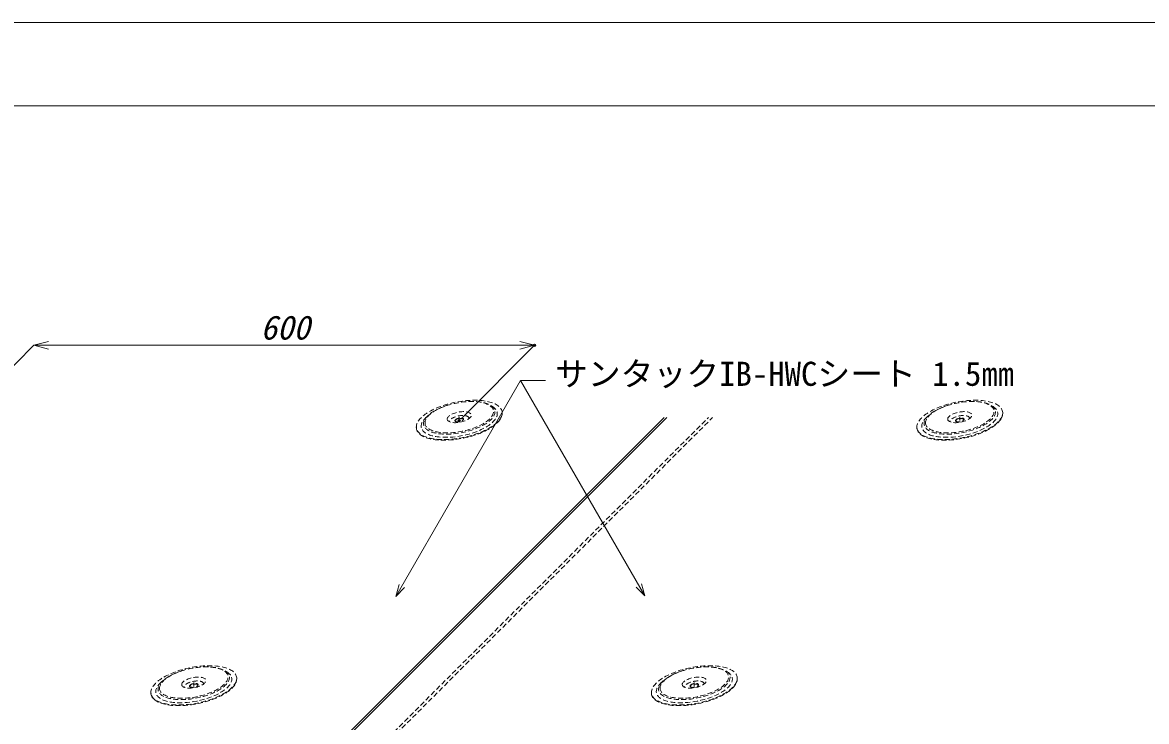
# Model space of a CAD drawing. Units: millimetres, scale not verified. Extents: x -840 to 840, y -594 to 594.
# Drawn here: x -220 to 319, y 259 to 594 of the extents above; entities that cross this region are included whole.
import ezdxf
from ezdxf.enums import TextEntityAlignment as Align

# ---------------------------------------------------------------- set-up
doc = ezdxf.new("R2010")
doc.units = ezdxf.units.MM
doc.header["$LTSCALE"] = 2
doc.header["$PDMODE"] = 32
doc.header["$PDSIZE"] = 1
doc.linetypes.add('CHAIN1', pattern=[8, 5, -1, 1, -1])
doc.linetypes.add('DASHED1', pattern=[1.8, 1.2, -0.6])
for name, color, linetype, lineweight in [('0-0_輪郭線', 2, 'Continuous', 9), ('0-1_図面枠', 7, 'Continuous', 9), ('0-2_タイトル文字', 5, 'Continuous', 9), ('0-4_0', 7, 'Continuous', 9), ('0-8_寸法線', 7, 'Continuous', 9), ('0-9_基準線(IBｼｰﾄ)', 7, 'Continuous', 9), ('0-A_中心線', 2, 'CHAIN1', 9), ('0-D_部材(積層鋼板)', 7, 'Continuous', 9), ('1-0_IBリキッド', 7, 'Continuous', 9)]:
    doc.layers.add(name, color=color, linetype=linetype, lineweight=lineweight)
doc.layers.add('0-B_Defpoints', color=7, linetype='Continuous')
doc.styles.add('ＭＳ ゴシック', font='')
doc.styles.get('ＭＳ ゴシック').set_extended_font_data('MS Gothic')

# ---------------------------------------------------------------- blocks, each defined once
blk = doc.blocks.new('_Open30')
at = {"layer": '0-4_0'}
blk.add_line((0, 0), (-2, 0), dxfattribs=at)
blk.add_lwpolyline([(-2, 0.5359), (0, 0), (-2, -0.5359)], dxfattribs=at)

msp = doc.modelspace()

# ---------------------------------------------------------------- linework, layer by layer
at = {"layer": '0-0_輪郭線'}
msp.add_lwpolyline([(800, 554), (-800, 554), (-800, -554), (800, -554)], close=True, dxfattribs=at)
at = {"layer": '0-1_図面枠'}
msp.add_lwpolyline([(840, -594), (840, 594), (-840, 594), (-840, -594)], close=True, dxfattribs=at)
at = {"layer": '0-8_寸法線'}
for p, q in [((-249.104, 404.601), (-214.505, 439.2)), ((-207.505, 439.2), (18.495, 439.2)), ((-9.104, 404.601), (25.495, 439.2)), ((-41.038, 318.778), (18.765, 422.361)), ((18.765, 422.361), (30.765, 422.361)), ((78.41, 319.053), (18.765, 422.361))]:
    msp.add_line(p, q, dxfattribs=at)
for points in [[(-36.796, 323.02), (-41.038, 318.778), (-39.486, 324.573)], [(76.857, 324.849), (78.41, 319.053), (74.167, 323.296)]]:
    msp.add_lwpolyline(points, dxfattribs=at)
at = {"layer": '0-9_基準線(IBｼｰﾄ)'}
msp.add_line((-149.021, 166.685), (88.891, 404.596), dxfattribs=at)
at = {"layer": '0-9_基準線(IBｼｰﾄ)', "color": 134, "linetype": 'DASHED1'}
for p, q in [((-131.021, 164.685), (108.891, 404.596)), ((-129.753, 163.953), (110.891, 404.596))]:
    msp.add_line(p, q, dxfattribs=at)
at = {"layer": '0-A_中心線'}
for p, q in [((-10.604, 404.741), (-10.604, 403.101)), ((229.396, 404.741), (229.396, 403.101)), ((-137.884, 277.462), (-137.884, 275.822)), ((102.116, 277.462), (102.116, 275.822))]:
    msp.add_line(p, q, dxfattribs=at)
at = {"layer": '0-B_Defpoints'}
for p in [(25.495, 439.2), (-10.604, 403.101)]:
    msp.add_point(p, dxfattribs=at)
at = {"layer": '0-D_部材(積層鋼板)', "color": 134, "linetype": 'DASHED1'}
for p, q in [((9.968, 406.468), (9.968, 406.788)), ((249.968, 406.468), (249.968, 406.788)), ((-31.177, 400.054), (-31.177, 399.734)), ((208.823, 400.054), (208.823, 399.734)), ((-117.311, 279.189), (-117.311, 279.509)), ((122.689, 279.189), (122.689, 279.509)), ((-158.456, 272.775), (-158.456, 272.455)), ((81.544, 272.775), (81.544, 272.455))]:
    msp.add_line(p, q, dxfattribs=at)
for centre, major_axis in [((-10.604, 403.421), (-20.503, -4.078)), ((-10.604, 404.741), (-16.363, -3.255)), ((229.396, 403.421), (-20.503, -4.078)), ((229.396, 404.741), (-16.363, -3.255)), ((-10.604, 404.741), (-5.781, -1.15)), ((-10.604, 403.395), (-2.05, -0.408)), ((229.396, 404.741), (-5.781, -1.15)), ((229.396, 403.395), (-2.05, -0.408)), ((-137.884, 276.142), (-20.503, -4.078)), ((-137.884, 277.462), (-16.363, -3.255)), ((102.116, 276.142), (-20.503, -4.078)), ((102.116, 277.462), (-16.363, -3.255)), ((-137.884, 277.462), (-5.781, -1.15)), ((102.116, 277.462), (-5.781, -1.15)), ((-137.884, 276.115), (-2.05, -0.408)), ((102.116, 276.115), (-2.05, -0.408))]:
    msp.add_ellipse(centre, major_axis=major_axis, ratio=0.414214, dxfattribs=at)
for centre, major_axis, start_param, end_param in [((-10.604, 403.421), (-18.168, -3.614), 5.6542723, 9.8892779), ((-10.604, 404.421), (-17.073, -3.396), 4.9328437, 10.6107065), ((229.396, 403.421), (-18.168, -3.614), 5.6542723, 9.8892779), ((229.396, 404.421), (-17.073, -3.396), 4.9328437, 10.6107065), ((-10.604, 403.101), (-20.503, -4.078), 6.2009788, 9.3425714), ((-10.604, 403.395), (-4.642, -0.923), 2.9897479, 6.2706171), ((229.396, 403.101), (-20.503, -4.078), 6.2009788, 9.3425714), ((229.396, 403.395), (-4.642, -0.923), 2.9897479, 6.2706171), ((-10.604, 403.101), (-2.05, -0.408), 3.2270078, 6.0333571), ((229.396, 403.101), (-2.05, -0.408), 3.2270078, 6.0333571), ((-137.884, 276.142), (-18.168, -3.614), 5.6542723, 9.8892779), ((-137.884, 277.142), (-17.073, -3.396), 4.9328437, 10.6107065), ((102.116, 276.142), (-18.168, -3.614), 5.6542723, 9.8892779), ((102.116, 277.142), (-17.073, -3.396), 4.9328437, 10.6107065), ((-137.884, 275.822), (-20.503, -4.078), 6.2009788, 9.3425714), ((-137.884, 276.115), (-4.642, -0.923), 2.9897479, 6.2706171), ((-137.884, 275.822), (-2.05, -0.408), 3.2270078, 6.0333571), ((102.116, 275.822), (-20.503, -4.078), 6.2009788, 9.3425714), ((102.116, 276.115), (-4.642, -0.923), 2.9897479, 6.2706171), ((102.116, 275.822), (-2.05, -0.408), 3.2270078, 6.0333571)]:
    msp.add_ellipse(centre, major_axis=major_axis, ratio=0.414214, start_param=start_param, end_param=end_param, dxfattribs=at)
at = {"layer": '1-0_IBリキッド'}
msp.add_line((-151.114, 165.835), (87.647, 404.596), dxfattribs=at)

# ---------------------------------------------------------------- block references
at = {"layer": '0-8_寸法線', "xscale": 3.5, "yscale": 3.5, "rotation": 180}
msp.add_blockref('_Open30', (-214.505, 439.2), dxfattribs=at)
at = {"layer": '0-8_寸法線', "xscale": 3.5, "yscale": 3.5}
msp.add_blockref('_Open30', (25.495, 439.2), dxfattribs=at)

# ---------------------------------------------------------------- texts
at = {"layer": '0-2_タイトル文字', "color": 7, "style": 'ＭＳ ゴシック'}
msp.add_text('サンタックIB-HWCシート 1.5㎜', height=11.54, dxfattribs=at).set_placement((35.305, 416.302), align=Align.BOTTOM_LEFT)
at = {"layer": '0-8_寸法線', "style": 'ＭＳ ゴシック', "oblique": 15}
msp.add_text('600', height=11.54, dxfattribs=at).set_placement((-105.899, 438.48), align=Align.BOTTOM_LEFT)

doc.saveas('drawing.dxf')
